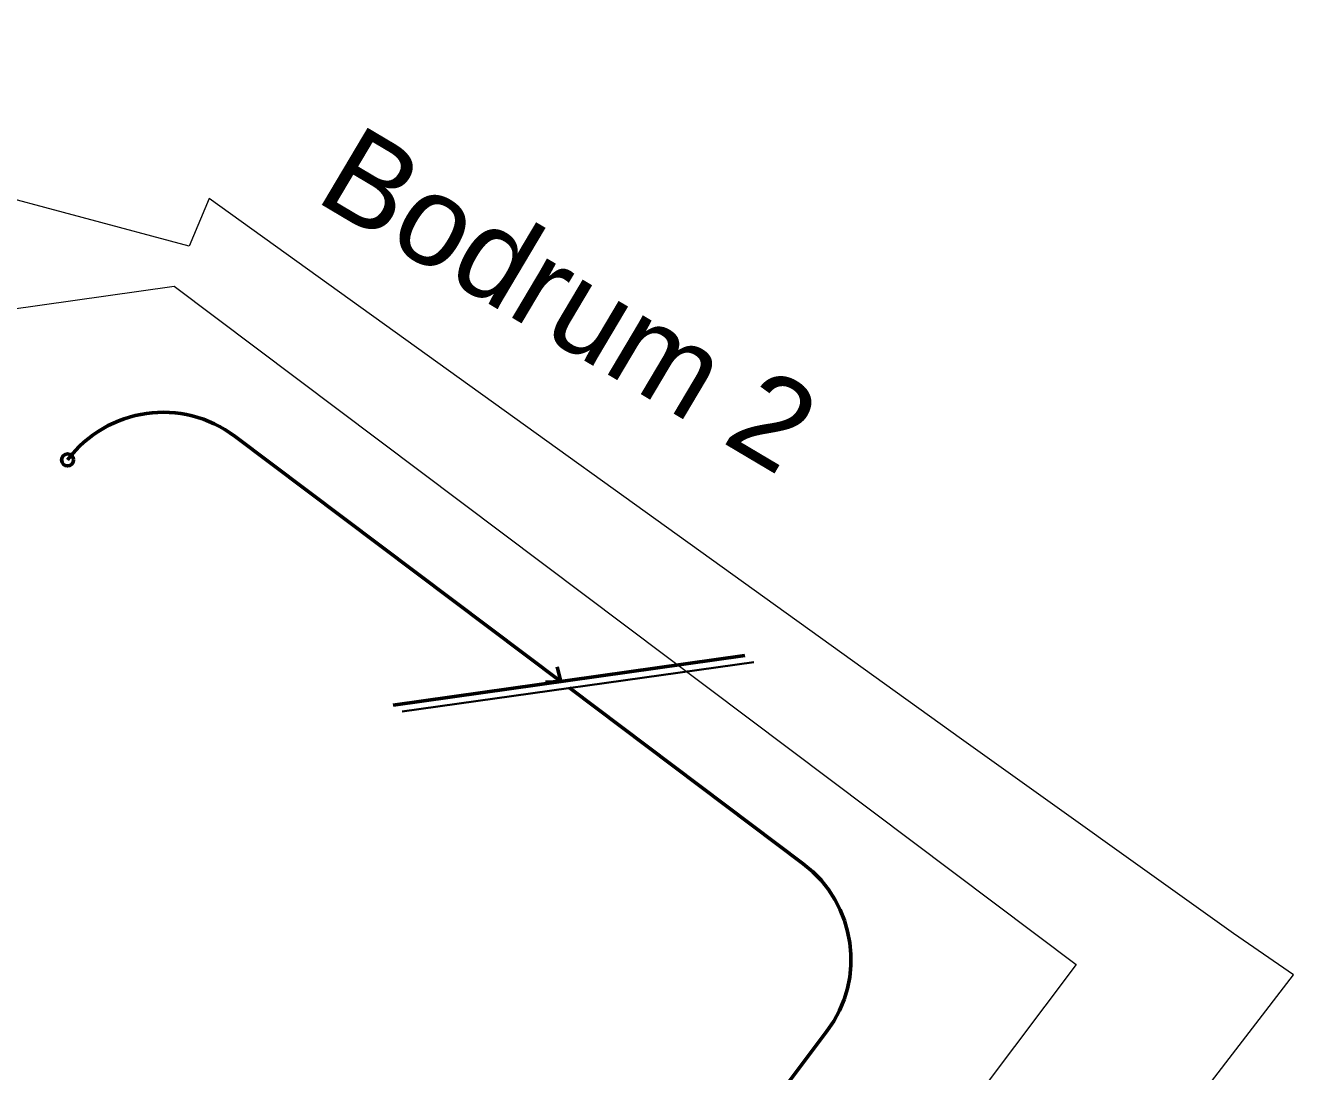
# Model space of a CAD drawing. Header units: metres. Extents: x 7512652.8 to 7512695.3, y 4692375.1 to 4692415.6.
# Drawn here: x 7512674.06 to 7512695.27, y 4692398.06 to 4692415.57 of the extents above; entities that cross this region are included whole.
import ezdxf

# ---------------------------------------------------------------- set-up
doc = ezdxf.new("R2010")
doc.units = ezdxf.units.M
doc.linetypes.add('ACAD_ISO03W100', pattern=[30, 12, -18])
doc.layers.add('bodrum 1', color=1, linetype='Continuous', lineweight=0)
doc.layers.add('bodrum 2 shkallet', color=1, linetype='Continuous', lineweight=0)
doc.layers.add('Parcela_Bazë', color=7, linetype='Continuous')
doc.layers.add('Parcela_Bazë nr', color=7, linetype='Continuous')
doc.styles.get("Standard").update_dxf_attribs({"font": 'arial.ttf'})

# ---------------------------------------------------------------- blocks, each defined once
blk = doc.blocks.new('shkallet-bodrum1')
at = {"layer": 'bodrum 2 shkallet', "color": 1, "lineweight": 50}
for points in [[(2.801, 0.395), (8.25, -3.706)], [(5.449, -4.102), (11.331, -3.272)], [(8.25, -3.706), (8.19, -3.46)], [(8.25, -3.706), (7.997, -3.717)]]:
    blk.add_lwpolyline(points, dxfattribs=at)
at = {"layer": 'bodrum 2 shkallet', "color": 1, "linetype": 'ACAD_ISO03W100', "lineweight": 30}
blk.add_lwpolyline([(5.595, -4.212), (11.477, -3.382)], dxfattribs=at)
at = {"layer": 'bodrum 2 shkallet', "color": 1, "linetype": 'ACAD_ISO03W100', "lineweight": 50}
for points in [[(8.396, -3.816), (12.306, -6.76)], [(12.702, -9.56), (10.897, -11.957)]]:
    blk.add_lwpolyline(points, dxfattribs=at)
at = {"layer": 'bodrum 2 shkallet', "flags": 128}
for points in [[(10.897, -11.957), (10.936, -11.678)], [(10.897, -11.957), (11.155, -11.842)]]:
    blk.add_lwpolyline(points, dxfattribs=at)
at = {"layer": 'bodrum 2 shkallet', "color": 0, "elevation": -619.38}
blk.add_lwpolyline([(-0.226, -13.316), (0.18, -12.777)], dxfattribs=at)
at = {"layer": 'bodrum 2 shkallet', "color": 1, "lineweight": 50}
blk.add_circle((0, 0), 0.1, dxfattribs=at)
blk.add_arc((1.598, -1.203), 2, 53.0313, 143.0312, dxfattribs=at)
at = {"layer": 'bodrum 2 shkallet', "color": 1, "linetype": 'ACAD_ISO03W100', "lineweight": 50}
blk.add_arc((11.104, -8.358), 2, 323.0314, 53.0313, dxfattribs=at)

msp = doc.modelspace()

# ---------------------------------------------------------------- linework, layer by layer
at = {"layer": 'bodrum 1', "color": 0, "elevation": 622.28}
msp.add_lwpolyline([(7512678.713, 4692382.672), (7512656.387, 4692399.475), (7512663.784, 4692409.302), (7512663.504, 4692409.513), (7512666.812, 4692413.907), (7512672.405, 4692409.697), (7512673.187, 4692410.736), (7512676.547, 4692411.21), (7512691.632, 4692399.856)], close=True, dxfattribs=at)
at = {"layer": 'Parcela_Bazë', "color": 5, "lineweight": 0}
msp.add_lwpolyline([(7512665.073, 4692387.527), (7512668.861, 4692383.882), (7512671.113, 4692382.497), (7512678.531, 4692377.442), (7512686.833, 4692388.706), (7512695.271, 4692399.683), (7512694.264, 4692400.375), (7512689.714, 4692403.625), (7512677.134, 4692412.673), (7512676.796, 4692411.876), (7512671.424, 4692413.316), (7512665.135, 4692415.573), (7512662.254, 4692410.436), (7512660.044, 4692406.606), (7512652.843, 4692397.157)], close=True, dxfattribs=at)

# ---------------------------------------------------------------- block references
at = {"layer": 'bodrum 2 shkallet'}
msp.add_blockref('shkallet-bodrum1', (7512674.763, 4692408.3, 619.38), dxfattribs=at)

# ---------------------------------------------------------------- texts
at = {"layer": 'Parcela_Bazë nr'}
msp.add_text('Bodrum 2', height=1.5, rotation=329.3011, dxfattribs=at).set_placement((7512678.868, 4692412.657))

doc.saveas('drawing.dxf')
